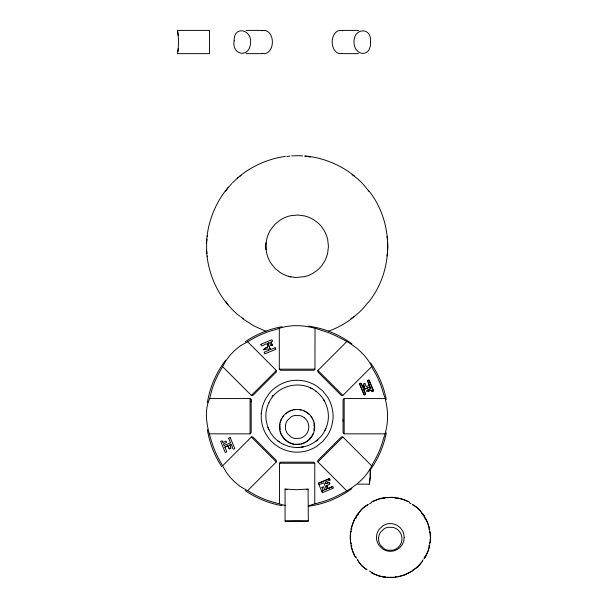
<?xml version="1.0" encoding="UTF-8"?>
<svg xmlns="http://www.w3.org/2000/svg" width="608" height="608" viewBox="0 0 608 608"><rect width="100%" height="100%" fill="white"/><g stroke="black" fill="none" stroke-linecap="round" stroke-linejoin="round"><path stroke-width="0.91" d="M251.172 401.873L251.172 401.09M251.172 399.745L250.078 398.567L209.669 398.567L211.759 390.214A91.884 91.884 0 0 1 219.564 372.058L226.062 360.445L230.447 354.722A17.442 2.652 -45.6 0 0 234.338 350.816L239.947 346.058L251.545 339.477A91.77 91.77 0 0 1 275.895 329.521C290.609 323.593 306.858 325.006 321.541 330.372A91.899 91.899 0 0 1 339.826 337.85C353.924 344.516 366.784 354.502 373.008 369.216A91.755 91.755 0 0 1 383.397 393.384C388.938 408.135 388.938 424.278 383.397 439.037A91.755 91.755 0 0 1 373.008 463.197C366.799 477.911 353.902 487.836 339.826 494.562A91.899 91.899 0 0 1 321.541 502.041L312.345 504.564M247.76 341.894L276.336 370.47L276.328 372.012L252.928 395.42L251.378 395.42L222.779 366.822M346.499 490.534L317.908 461.951L317.916 460.408L341.316 437L342.866 437L371.427 465.568M343.072 421.321L343.072 419.649M279.3 328.806L279.3 369.162L280.387 370.257L313.857 370.257L314.944 369.162L315.012 328.784M206.538 242.942C207.381 222.847 215.057 203.156 227.939 187.72M178.266 48.526L178.57 39.687L177.506 30.4L209.532 30.4L209.532 53.648L177.506 53.648L178.266 48.526L177.855 51.665M350.512 541.751L350.474 541.356A7.874 0.395 85.6 0 1 350.254 539.076L350.254 535.823A7.874 0.395 -85.6 0 1 350.474 533.543L350.512 533.148M357.671 484.173L369.33 484.15L370.181 475.98L370.158 469.064M279.931 423.981L279.931 429.94M387.478 252.974L387.053 256.014M430.137 541.751L430.365 539.866A7.82 0.395 -87.8 0 0 430.479 537.449L430.137 533.148M430.198 541.34L430.434 537.434A7.82 0.395 87.8 0 0 430.358 535.04L430.198 533.543M290.852 276.914A32.08 32.08 0 0 1 280.22 272.559L274.839 268.212L270.583 262.747A32.133 32.133 0 0 1 266.95 254.288L266.076 249.751A30.02 30.02 0 0 1 266.076 242.835L266.95 238.298A32.133 32.133 0 0 1 270.59 229.839L274.839 224.375L280.212 220.02A32.072 32.072 0 0 1 290.852 215.673L297.745 215.012L304.6 215.931A32.14 32.14 0 0 1 313.128 219.42L316.928 222.049A30.028 30.028 0 0 1 321.769 226.982L324.322 230.835A32.125 32.125 0 0 1 327.659 239.423L328.449 246.293L327.659 253.164A32.133 32.133 0 0 1 324.33 261.752L321.769 265.597A30.02 30.02 0 0 1 316.92 270.537L313.128 273.159A32.14 32.14 0 0 1 304.6 276.655L295.435 277.529L288.61 276.351M207.222 236.573L207.366 235.919M314.07 430.677L314.328 429.202A16.743 16.743 0 0 0 314.465 427.713M350.444 533.528L350.444 541.34M207.366 402.846C209.798 387.38 216.159 372.575 225.728 360.187M351.599 529.621L351.766 528.747M428.891 546.136L429.058 545.262M285.236 505.56L275.895 502.9A91.762 91.762 0 0 1 251.545 492.944L239.947 486.362L234.338 481.597A17.442 2.652 45.6 0 0 230.447 477.69L226.062 471.968L219.564 460.355A91.884 91.884 0 0 1 211.759 442.206C207.434 428.214 203.285 412.71 209.669 398.567M350.884 530.077L352.42 524.354L354.768 518.905M386.308 432.873C383.724 446.044 378.32 458.622 370.53 469.551M429.81 544.814L428.275 550.544L424.468 558.585M351.074 531.126L350.573 532.859L351.196 530.693M351.135 528.603L354.054 520.205L356.972 515.037M429.484 546.273L427.743 551.935L425.205 557.3M429.886 542.701L430.069 542.024L429.605 543.772M369.36 484.09L370.371 477.052L370.416 469.064M326.648 426.406C331.185 414.01 326.587 399.068 315.962 391.263M301.158 447.222C312.679 445.763 322.992 437.471 326.656 426.413M222.794 442.274L222.232 440.8L220.689 441.332L225.188 452.436L226.784 451.774L224.861 447.024L227.962 445.74L229.33 448.803M230.516 442.913L224.177 445.489M268.911 350.231C271.145 346.537 256.242 353.142 267.474 347.145C267.908 338.93 261.159 349.638 260.954 344.303M224.154 445.55L223.455 443.87L226.602 442.464M226.609 442.616L225.956 441.02L222.916 442.328M224.876 447.169L227.932 445.801M228.661 438.186L230.166 437.562M230.508 442.768L228.6 438.163M228.053 445.854C228.502 450.931 232.894 448.704 229.634 445.041C233.069 441.955 231.397 451.828 234.741 448.484L230.189 437.502M272.194 345.139C268.227 339.728 274.398 343.307 271.875 339.728L260.893 344.272M229.649 445.193L231.116 444.486M230.835 448.18L229.452 448.856M363.462 384.112C366.312 396.56 360.878 379.316 359.503 383.937L364.177 394.964L365.644 394.258L363.728 389.5L370.09 386.863L370.789 388.55C359.206 394.698 374.034 387.995 372.157 391.613M359.617 383.838L364.2 394.904M364.542 387.349L363.348 384.21L364.914 383.618M367.574 380.54L369.383 385.396L366.16 386.627L364.937 383.549M369.322 385.373L367.46 380.638L368.934 379.932L373.601 390.959M367.642 389.948L370.789 388.55M325.987 483.634C329.924 480.464 331.687 484.926 326.656 485.374C326.671 493.354 332.88 482.866 333.351 488.14L322.369 492.693L318.364 483.261L329.392 478.595L330.106 480.062M370.728 388.52L370.09 386.863M264.48 348.536L267.528 347.016M264.252 352.26L264.852 353.826L275.827 349.281L275.143 347.746M268.85 350.2L264.191 352.237M318.425 483.292L329.49 478.701M321.997 487.403L323.524 486.719L324.786 489.873L326.466 489.182L323.828 482.813L318.972 484.622M321.662 491.218L323.182 490.39M325.447 482.091C325.075 486.104 329.931 480.373 329.832 483.907M321.723 491.249L323.19 490.534M324.786 489.873L326.405 489.151M326.77 485.275L328.084 488.46L332.789 486.666M330.045 480.031L325.386 482.068M268.903 402.8C261.432 417.498 268.25 437.228 283.191 444.182M423.069 559.679L422.788 560.333M324.824 430.646L325.812 428.564M357.588 515.204L357.892 514.535L357.489 515.288M422.492 560.865L422.317 561.222L422.552 560.796M268.896 402.8C276.503 385.274 301.097 379.286 315.97 391.256M358.165 514.011L360.795 510.211A7.722 1.178 -45.6 0 0 362.52 508.478L366.913 505.286M358.614 513.175L359.83 511.434A7.836 0.395 -47.8 0 1 361.395 509.664L361.965 509.078A7.813 0.395 -43.3 0 1 363.736 507.437L366.069 505.734M225.598 191.421L228.266 187.545A17.693 0.897 -47.8 0 1 231.8 183.54M356.22 516.321L357.869 513.851M367.992 302.457L363.774 307.709A17.624 0.889 -45.6 0 1 359.921 311.661L358.568 312.884A17.754 0.897 -41.1 0 1 354.608 316.213L353.309 317.11M368.494 302.26C394.045 270.568 394.045 222.019 368.494 190.319M282.735 417.103L283.632 415.902M287.424 420.326L291.072 416.913A12.016 12.016 0 0 1 294.819 415.477L299.812 415.583A12.023 12.023 0 0 1 303.498 417.179L304.319 417.764M308.317 521.071L308.081 489.212M209.669 433.854L250.078 433.854L251.172 432.759L251.172 399.661M384.59 398.567L344.166 398.567L343.072 399.661L343.072 432.759L344.166 433.854L384.59 433.854M251.378 395.42L276.336 370.47M222.779 465.599L251.378 437L252.928 437L276.328 460.408L276.336 461.951L247.76 490.519M371.427 366.852L342.866 395.42L341.316 395.42L317.916 372.012L317.908 370.47L346.499 341.886M279.536 503.644L279.475 463.25L280.569 462.164L313.675 462.164L314.769 463.25L314.769 503.698M317.908 461.951L342.866 437M232.484 182.795L233.092 182.218A17.647 0.889 -43.3 0 1 237.082 178.509L238.435 177.414M237.318 178.159C250.823 166.448 267.771 158.825 285.471 156.385M315.962 441.157L317.756 439.706M285.722 413.767L288.154 412.026M239.757 176.404L241.026 175.492M354.449 316.578C346.575 322.81 337.767 327.925 328.297 331.299M351.812 488.619C339.241 497.952 324.33 504.055 308.826 506.198M245.153 341.833C256.219 334.248 268.896 329.057 282.104 326.724M413.326 570.35L405.513 574.575L396.978 577.03M414.375 569.278L418.106 566.375A7.805 0.395 -45.6 0 0 419.832 564.65L422.02 561.693L417.529 566.937A7.858 0.395 -41.1 0 1 415.773 568.412L413.759 569.605M285.061 521.071L285.061 489.068L296.689 489.706L308.256 489.037M412.095 571.186L404.13 575.138L398.43 576.779M367.407 504.99L368.121 504.663M350.846 318.516L352.032 317.855M413.622 569.673L414.101 569.43M368.091 504.693L367.46 504.997M371.138 502.223L379.362 498.856L385.16 497.64M412.513 570.205L413.075 569.992M372.423 501.494L377.91 499.244L383.671 497.815M270.416 349.608L267.778 343.239C270.849 340.085 269.306 347.928 272.262 345.162M275.173 347.685L270.537 349.653L267.839 343.262M363.789 389.53L370.067 386.924M372.134 391.674L373.54 390.936L368.904 379.992M383.739 498.21L385.039 497.861M396.918 576.665L394.98 577.197M385.183 497.815L384.02 498.188M306.326 489.691L306.911 489.554M385.677 497.701L392.814 497.329L397.138 498.324M394.911 577.174L395.55 577.03M286.794 156.522L289.986 156.081M303.43 446.819C296.636 448.286 289.4 447.26 283.199 444.174M386.414 577.326L394.227 577.304L393.551 577.402M293.725 409.891L295.199 409.655M386.034 497.64L391.157 497.329A7.843 0.395 3.3 0 1 393.52 497.496L394.638 497.64M299.683 444.167L295.199 444.266M291.711 155.876L299.007 155.678A17.716 0.897 3.3 0 1 302.624 155.929M386.392 577.304L391.164 577.577M296.544 447.473L298.855 447.435M246.058 30.4L261.911 30.4M342.669 30.4L358.515 30.4M246.058 53.648L261.911 53.648M342.669 53.648L358.515 53.648M279.3 369.162L314.944 369.162M279.475 463.25L314.769 463.25M304.342 156.058L307.534 156.53M305.528 156.005C323.312 157.776 340.51 164.814 354.449 176.001M308.826 326.215C324.33 328.358 339.241 334.461 351.812 343.794M385.16 577.258L379.362 576.034L371.138 572.675M299.683 409.762L301.15 410.05M396.978 497.861L402.732 499.297L408.219 501.539M282.104 505.696C268.896 503.356 256.219 498.172 245.153 490.58M385.7 577.205L383.952 576.703L385.73 577.167M383.671 577.06L377.91 575.624L372.423 573.374M286.467 489.554L287.052 489.691M398.43 498.089L404.13 499.73L409.534 502.178M394.926 497.701L396.918 498.241M308.97 156.894L310.278 157.252M285.585 489.318L285.061 489.068M412.513 504.663L413.22 505.005M266.008 331.36L253.802 325.85L242.524 318.638M363.105 387.995L361.068 383.336M368.197 391.286L371.328 390.085L372.012 391.62M413.075 504.906L412.589 504.686M310.012 387.744L312.079 388.77M242.835 318.227L243.458 318.546M413.622 505.195L418.106 508.493A7.805 0.395 45.6 0 1 419.824 510.249L422.552 514.079M413.759 505.294L415.773 506.487A7.858 0.395 41.1 0 1 417.529 507.961L420.333 510.743L422.492 514.026M366.069 569.134L362.52 566.39A7.722 1.178 45.6 0 0 360.795 564.657L358.614 561.693L359.83 563.464A7.836 0.395 47.8 0 0 361.395 565.235L361.965 565.82A7.813 0.395 43.3 0 0 363.736 567.462L366.282 569.301M352.032 174.724L354.608 176.373A17.754 0.897 41.1 0 1 358.568 179.694L359.921 180.926A17.624 0.889 45.6 0 1 363.774 184.87L367.992 190.129M242.265 317.885L240.479 316.722M277.37 440.443L279.216 441.826M239.757 316.175L237.09 314.078A17.647 0.889 43.3 0 1 233.092 310.369L231.808 309.039A17.693 0.897 47.8 0 1 228.258 305.034L225.598 301.165M317.908 370.47L342.866 395.42M251.378 437L276.336 461.951M227.939 304.866C215.057 289.431 207.381 269.739 206.538 249.645M310.969 416.495L311.813 417.726A17.868 17.868 0 0 1 312.55 419.034M370.53 362.87C378.32 373.791 383.724 386.376 386.308 399.547M422.826 513.813L424.468 516.291M423.654 515.075L426.573 520.235L429.484 528.626M221.806 466.792C214.426 455.59 209.456 442.822 207.366 429.567M323.692 399.76L324.824 401.766M368.25 190.509L368.752 191.406M423.107 515.189L422.788 514.566M355.422 557.3L352.883 551.935L351.135 546.265M357.557 559.694L357.884 560.333L357.588 559.694M425.927 518.875L428.275 524.324L429.81 530.054M354.768 555.993L352.42 550.544L350.884 544.821M267.991 427.492L268.903 429.613M363.675 389.629L365.583 394.235M271.062 342.03L272.308 345.04M321.936 487.38L323.243 490.413M351.196 544.175L350.588 542.024L351.074 543.772M429.605 531.126L430.076 532.859L429.886 532.167M207.366 256.66L207.222 256.014M428.891 528.755L429.058 529.636M351.599 545.247L351.766 546.128M314.07 423.252L314.328 424.726A16.743 16.743 0 0 1 314.465 426.216M177.68 31.312L177.764 31.806M387.053 236.573L387.478 239.605M177.855 32.391L178.266 35.53M344.166 398.567L344.166 433.854M250.078 398.567L250.078 433.854M312.292 504.572A17.64 1.725 -10.8 0 1 308.872 505.643M271.966 396.469A30.704 30.704 0 0 1 272.962 395.246M387.646 249.972A17.662 0.897 -87.8 0 0 387.813 246.293A17.662 0.889 87.8 0 0 387.646 242.638M206.956 253.468A17.784 0.897 85.6 0 1 206.629 249.964L206.629 242.622A17.784 0.897 -85.6 0 1 206.956 239.119M266.084 249.751A30.02 30.02 0 0 1 266.084 242.835M262.215 30.742A11.62 8.223 90 0 1 272.399 41.998A11.62 8.223 90 0 1 262.253 53.322M342.365 53.306A11.62 8.223 90 0 1 332.173 42.051A11.62 8.223 90 0 1 342.327 30.727M393.536 577.402A7.927 0.395 -3.3 0 1 391.157 577.577M372.704 572.804A40.63 40.63 0 0 1 369.512 571.034M356.736 558.258A40.63 40.63 0 0 1 355.642 556.358M355.642 518.54A40.63 40.63 0 0 1 356.736 516.64M369.527 503.85A40.607 40.607 0 0 1 371.427 502.755M423.92 516.625A40.63 40.63 0 0 1 425.684 519.817M396.621 576.703A7.813 0.768 -10.8 0 1 395.527 577.038M429.575 530.951A7.813 0.813 80.7 0 1 429.879 531.992M429.879 542.86A7.813 0.813 -80.7 0 1 429.575 543.909M357.99 514.254A7.828 0.813 -54.9 0 1 358.507 513.296M367.133 569.772A7.805 0.813 36.2 0 1 366.183 569.24M358.234 561.085A7.828 0.813 54.9 0 1 357.99 560.614M366.191 505.628A7.805 0.813 -36.2 0 1 367.133 505.088M409.23 502.74A40.607 40.607 0 0 1 411.13 503.834M425.015 556.343A40.63 40.63 0 0 1 423.92 558.243M287.424 420.326A11.993 11.993 0 0 0 285.54 424.962L285.532 428.967A11.993 11.993 0 0 0 287.424 433.595L291.072 437.015A12.016 12.016 0 0 0 294.819 438.452L299.812 438.338A12.023 12.023 0 0 0 303.498 436.749L304.319 436.164A11.271 11.271 0 0 0 306.424 434.006L306.994 433.177A12.023 12.023 0 0 0 308.507 429.461L308.682 428.473A11.263 11.263 0 0 0 308.682 425.456L308.507 424.468A12.023 12.023 0 0 0 306.994 420.751L306.424 419.915A11.271 11.271 0 0 0 304.319 417.764M280.25 422.522A17.898 17.898 0 0 1 281.945 418.372M289.476 411.32A17.86 17.86 0 0 1 292.273 410.248M303.985 411.008A17.868 17.868 0 0 1 306.622 412.422L307.838 413.288A16.75 16.75 0 0 1 308.978 414.261M314.146 427.698A16.439 16.439 0 0 1 314.009 429.164M314.009 424.764A16.439 16.439 0 0 1 314.146 426.231M313.173 420.394A17.868 17.868 0 0 1 313.682 421.8M310.711 437.243A16.439 16.439 0 0 1 309.784 438.376M313.173 433.534A17.868 17.868 0 0 1 311.813 436.194L310.969 437.433A16.75 16.75 0 0 1 307.838 440.633L306.622 441.507A17.868 17.868 0 0 1 301.15 443.87M293.725 444.038A17.86 17.86 0 0 1 288.162 441.902L284.628 439.143L281.945 435.548A17.898 17.898 0 0 1 280.25 431.406M234.133 40.835C231.367 54.956 249.478 58.649 250.488 43.214C252.624 29.784 233.654 24.867 234.133 40.835M370.477 42.028C371.496 58.018 353.909 56.164 354.038 42.028C353.385 27.649 372.18 26.691 370.477 42.028M261.25 413.554L261.25 418.866L262.056 424.11A36.944 36.944 0 0 0 265.886 433.99L268.827 438.414A34.534 34.534 0 0 0 274.398 444.091L278.768 447.116A36.959 36.959 0 0 0 288.572 451.121C294.591 452.626 300.99 452.496 306.956 450.779A36.936 36.936 0 0 0 316.608 446.416L322.795 441.408L327.682 435.138A36.951 36.951 0 0 0 331.869 425.402L332.865 420.189A34.527 34.527 0 0 0 332.865 412.232L331.869 407.018A36.951 36.951 0 0 0 327.682 397.282L322.795 391.005L316.608 385.996A36.936 36.936 0 0 0 306.956 381.642C300.99 379.924 294.591 379.795 288.572 381.292A36.959 36.959 0 0 0 278.768 385.305L274.398 388.33A34.534 34.534 0 0 0 268.827 394.007L265.886 398.43A36.944 36.944 0 0 0 262.056 408.302L261.25 413.554M404.191 537.449L403.841 540.489A14.197 14.197 0 0 1 401.827 545.163L401.234 545.999A13.292 13.292 0 0 1 399.084 548.18L398.27 548.796A14.166 14.166 0 0 1 392.631 551.099L391.613 551.236A13.3 13.3 0 0 1 388.55 551.182L387.547 551.008A14.204 14.204 0 0 1 382.835 549.077L379.141 545.589A14.166 14.166 0 0 1 376.732 539.988L376.572 538.977A13.292 13.292 0 0 1 376.572 535.914L376.732 534.903A14.166 14.166 0 0 1 379.141 529.31L382.835 525.821A14.204 14.204 0 0 1 387.547 523.891L388.55 523.716A13.3 13.3 0 0 1 391.613 523.663L392.631 523.8A14.166 14.166 0 0 1 398.263 526.102L399.084 526.718A13.292 13.292 0 0 1 401.234 528.899L401.827 529.728A14.197 14.197 0 0 1 403.841 534.409L404.191 537.449M279.543 425.448L280.068 431.452A18.096 18.096 0 0 0 281.785 435.647L284.491 439.272L288.063 442.062A18.05 18.05 0 0 0 293.687 444.22L296.689 444.554L301.196 444.06A18.058 18.058 0 0 0 306.721 441.666L307.96 440.785A16.933 16.933 0 0 0 311.121 437.547L311.972 436.293A18.058 18.058 0 0 0 314.252 430.715L314.518 429.225A16.925 16.925 0 0 0 314.518 424.696L314.252 423.206A18.058 18.058 0 0 0 311.972 417.628L311.121 416.381A16.933 16.933 0 0 0 307.96 413.144L306.721 412.262A18.058 18.058 0 0 0 301.196 409.868L296.689 409.366L293.687 409.701A18.05 18.05 0 0 0 288.063 411.867L284.491 414.656L281.785 418.281A18.096 18.096 0 0 0 280.068 422.476L279.543 425.448M378.579 537.768L378.716 540.786A11.993 11.993 0 0 0 380.6 545.414L384.248 548.826A12.016 12.016 0 0 0 387.995 550.27L392.988 550.156A12.023 12.023 0 0 0 396.674 548.56L397.495 547.975A11.271 11.271 0 0 0 399.6 545.824L400.17 544.988A12.023 12.023 0 0 0 401.683 541.28L401.858 540.284A11.263 11.263 0 0 0 401.858 537.274L401.683 536.279A12.023 12.023 0 0 0 400.17 532.562L399.6 531.734A11.271 11.271 0 0 0 397.495 529.576L396.674 528.99A12.023 12.023 0 0 0 392.988 527.402L387.995 527.288A12.016 12.016 0 0 0 384.248 528.724L380.6 532.144A11.993 11.993 0 0 0 378.716 536.773L378.579 537.768M289.75 521.451A11.613 0.479 0 0 0 308.226 521.124A11.613 0.479 0 0 0 292.091 520.63A11.613 0.479 0 0 0 289.75 521.451"/></g></svg>
